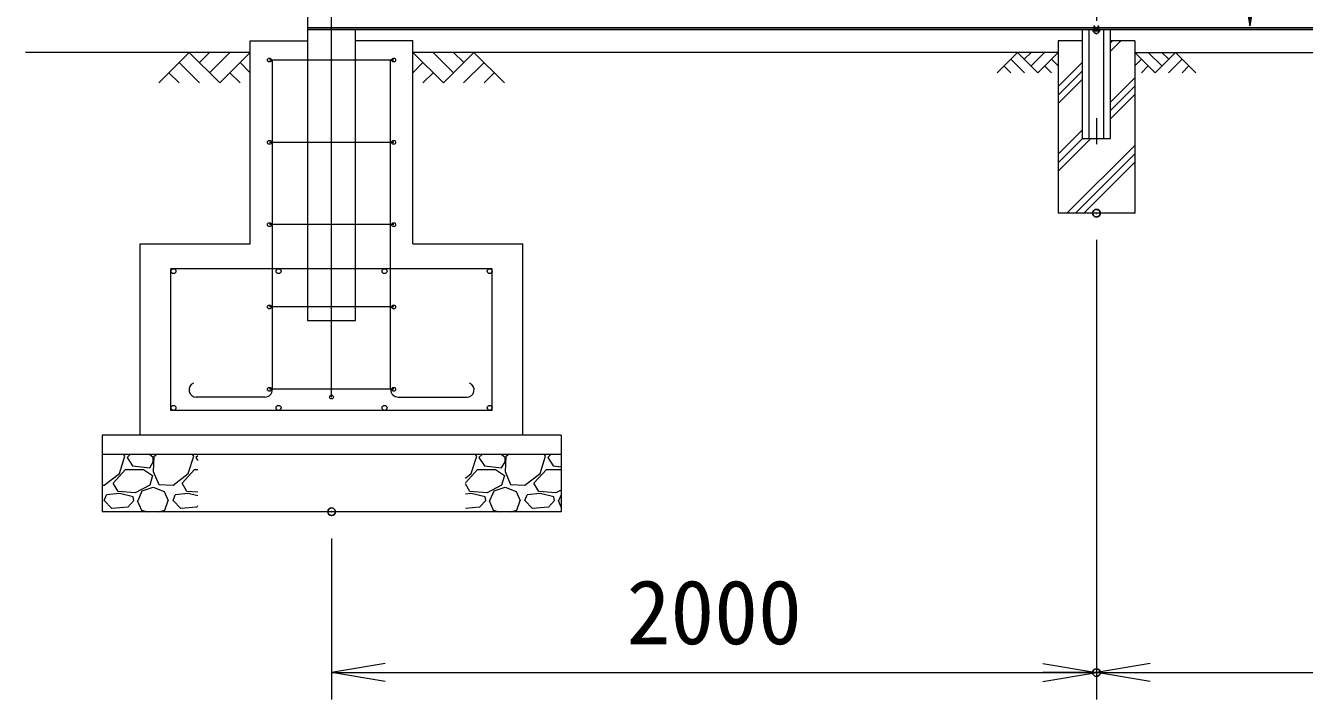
# Model space of a CAD drawing. Units: millimetres at full size; details may follow other scales. Extents: x -14700 to 14700, y -10395 to 10395.
# Drawn here: x -12444 to -9101, y -2247 to -488 of the extents above; entities that cross this region are included whole.
import ezdxf
from ezdxf.enums import TextEntityAlignment as Align

# ---------------------------------------------------------------- set-up
doc = ezdxf.new("R2010")
doc.units = ezdxf.units.MM
doc.header["$LTSCALE"] = 40
doc.header["$PDMODE"] = 32
doc.header["$PDSIZE"] = 20
doc.linetypes.add('USER1', pattern=[50.8, 31.75, -6.35, 6.35, -6.35])
for name, color, linetype, lineweight in [('0-0_D-STR3', 3, 'Continuous', 13), ('0-1_D-STR1', 1, 'Continuous', 18), ('0-2_D-BMK', 2, 'USER1', 13), ('0-3_D-STR4', 7, 'Continuous', 18), ('0-4_D-BGD', 7, 'Continuous', 18), ('0-5_D-DCR-HCH', 7, 'Continuous', 13), ('0-6_D-STR-DIM', 7, 'Continuous', 13), ('0-7_0', 7, 'Continuous', 18), ('0-9_D-STR-TXT', 7, 'Continuous', 13)]:
    doc.layers.add(name, color=color, linetype=linetype, lineweight=lineweight)
doc.layers.add('0-8_Defpoints', color=253, linetype='Continuous')
doc.styles.add('ＭＳ ゴシック', font='')
doc.styles.get('ＭＳ ゴシック').set_extended_font_data('MS Gothic')

# ---------------------------------------------------------------- blocks, each defined once
blk = doc.blocks.new('_Open')
at = {"layer": '0-7_0'}
blk.add_line((-40, 6.67), (0, 0), dxfattribs=at)
blk.add_lwpolyline([(-40, -6.67), (0, 0), (-40, 0)], dxfattribs=at)

msp = doc.modelspace()

# ---------------------------------------------------------------- linework, layer by layer
at = {"layer": '0-0_D-STR3'}
for p, q in [((-11706.74, -492.48), (1155.76, -492.48)), ((-9644.24, -494.47), (-9650.74, -498.23)), ((-9650.74, -498.23), (-9650.74, -505.73)), ((-9650.49, -498.08), (-9650.49, -487.98)), ((-9650.49, -487.98), (-9648.49, -487.98)), ((-9648.49, -496.93), (-9648.49, -487.98)), ((-9637.74, -498.23), (-9644.24, -494.47)), ((-9639.99, -496.93), (-9639.99, -487.98)), ((-9639.99, -487.98), (-9637.99, -487.98)), ((-9637.99, -498.08), (-9637.99, -487.98)), ((-9637.74, -505.73), (-9637.74, -498.23)), ((-9650.74, -505.73), (-9644.24, -509.48)), ((-9644.24, -509.48), (-9637.74, -505.73)), ((-11481.74, -577.48), (-11806.74, -577.48)), ((-11798.74, -1437.81), (-11798.74, -577.48)), ((-11644.24, -1457.81), (-11644.24, -577.48)), ((-11489.74, -1437.81), (-11489.74, -577.48)), ((-11481.74, -792.48), (-11806.74, -792.48)), ((-11481.74, -1007.48), (-11806.74, -1007.48)), ((-11224.24, -1122.48), (-12064.24, -1122.48)), ((-12064.24, -1492.48), (-12064.24, -1122.48)), ((-11224.24, -1492.48), (-11224.24, -1122.48)), ((-11481.74, -1222.48), (-11806.74, -1222.48)), ((-11481.74, -1437.48), (-11806.74, -1437.48)), ((-11818.74, -1457.81), (-11999.17, -1457.81)), ((-11469.74, -1457.81), (-11289.31, -1457.81)), ((-11224.24, -1492.48), (-12064.24, -1492.48))]:
    msp.add_line(p, q, dxfattribs=at)
for centre, radius in [((-9644.24, -501.98), 6.25), ((-11806.74, -577.48), 5), ((-11481.74, -577.48), 5), ((-11806.74, -792.48), 5), ((-11481.74, -792.48), 5), ((-11806.74, -1007.48), 5), ((-11481.74, -1007.48), 5), ((-12057.74, -1128.98), 6.5), ((-11782.74, -1128.98), 6.5), ((-11505.74, -1128.98), 6.5), ((-11230.74, -1128.98), 6.5), ((-11806.74, -1222.48), 5), ((-11481.74, -1222.48), 5), ((-11806.74, -1437.48), 5), ((-11481.74, -1437.48), 5), ((-11644.24, -1457.81), 5), ((-12057.74, -1485.98), 6.5), ((-11782.74, -1485.98), 6.5), ((-11505.74, -1485.98), 6.5), ((-11230.74, -1485.98), 6.5)]:
    msp.add_circle(centre, radius, dxfattribs=at)
for centre, radius, start, end in [((-11998.34, -1439.15), 18.68, 111.66589, 272.52545), ((-11290.13, -1439.15), 18.68, 267.47455, 68.33411), ((-11818.74, -1437.81), 20, 270, 0), ((-11469.74, -1437.81), 20, 180, 270)]:
    msp.add_arc(centre, radius, start, end, dxfattribs=at)
at = {"layer": '0-1_D-STR1'}
for p, q in [((-11706.74, -493.48), (1155.76, -493.48)), ((-11706.74, -497.48), (1155.76, -497.48)), ((-9680.74, -782.48), (-9680.74, -497.48)), ((-9663.24, -782.48), (-9663.24, -497.48)), ((-9625.24, -782.48), (-9625.24, -497.48)), ((-9607.74, -782.48), (-9607.74, -497.48)), ((-9680.74, -782.48), (-9607.74, -782.48))]:
    msp.add_line(p, q, dxfattribs=at)
msp.add_lwpolyline([(-11581.74, 5542.52), (-11706.74, 5542.52), (-11706.74, -1257.48), (-11581.74, -1257.48), (-11581.74, -497.48)], dxfattribs=at)
at = {"layer": '0-2_D-BMK'}
for p, q in [((-11644.24, -1308.48), (-11644.24, 5593.52)), ((-9644.24, 1302.52), (-9644.24, -797.48)), ((-9634.24, -501.98), (-9654.24, -501.98))]:
    msp.add_line(p, q, dxfattribs=at)
at = {"layer": '0-3_D-STR4'}
for p, q in [((-11856.74, -1057.48), (-11856.74, -527.48)), ((-11856.74, -527.48), (-11706.74, -527.48)), ((-11431.74, -527.48), (-11581.74, -527.48)), ((-11431.74, -1057.48), (-11431.74, -527.48)), ((-9744.24, -527.48), (-9744.24, -977.48)), ((-9680.74, -527.48), (-9744.24, -527.48)), ((-9544.24, -527.48), (-9607.74, -527.48)), ((-9544.24, -527.48), (-9544.24, -977.48)), ((-9544.24, -977.48), (-9744.24, -977.48)), ((-12144.24, -1557.48), (-12144.24, -1057.48)), ((-12144.24, -1057.48), (-11856.74, -1057.48)), ((-11431.74, -1057.48), (-11144.24, -1057.48)), ((-11144.24, -1557.48), (-11144.24, -1057.48)), ((-11044.24, -1557.48), (-12244.24, -1557.48)), ((-12244.24, -1557.48), (-12244.24, -1757.48)), ((-11044.24, -1557.48), (-11044.24, -1757.48)), ((-11044.24, -1607.48), (-12244.24, -1607.48)), ((-11044.24, -1757.48), (-12244.24, -1757.48))]:
    msp.add_line(p, q, dxfattribs=at)
at = {"layer": '0-4_D-BGD'}
for p, q in [((-11856.74, -557.48), (-12444.24, -557.48)), ((-9744.24, -557.48), (-11431.74, -557.48)), ((-9544.24, -557.48), (-7744.24, -557.48))]:
    msp.add_line(p, q, dxfattribs=at)
at = {"layer": '0-5_D-DCR-HCH'}
for p, q in [((-9607.74, -554.54), (-9580.68, -527.48)), ((-9607.74, -532.44), (-9602.77, -527.48)), ((-12016.37, -557.48), (-12096.19, -637.3)), ((-12016.37, -557.48), (-11936.56, -637.3)), ((-11989.77, -584.08), (-11963.16, -557.48)), ((-11963.16, -610.69), (-11909.95, -557.48)), ((-11936.56, -637.3), (-11856.74, -557.48)), ((-11351.92, -637.3), (-11431.74, -557.48)), ((-11325.31, -610.69), (-11378.53, -557.48)), ((-11272.1, -557.48), (-11351.92, -637.3)), ((-11298.57, -584.22), (-11325.31, -557.48)), ((-11272.1, -557.48), (-11192.28, -637.3)), ((-9850.66, -557.48), (-9903.87, -610.69)), ((-9850.66, -557.48), (-9797.45, -610.69)), ((-9832.93, -575.22), (-9815.19, -557.48)), ((-9815.19, -592.95), (-9779.71, -557.48)), ((-9797.45, -610.69), (-9744.24, -557.48)), ((-9491.03, -610.69), (-9544.24, -557.48)), ((-9473.29, -592.95), (-9508.76, -557.48)), ((-9437.81, -557.48), (-9491.03, -610.69)), ((-9455.46, -575.31), (-9473.29, -557.48)), ((-9437.81, -557.48), (-9384.6, -610.69)), ((-12042.98, -584.08), (-11989.52, -637.3)), ((-11883.34, -584.08), (-11856.74, -610.57)), ((-11405.13, -584.08), (-11431.74, -610.57)), ((-11245.5, -584.08), (-11298.95, -637.3)), ((-9886.14, -592.95), (-9868.32, -610.69)), ((-9868.4, -575.22), (-9832.76, -610.69)), ((-9779.71, -592.95), (-9761.89, -610.69)), ((-9761.98, -575.22), (-9744.24, -592.87)), ((-9744.24, -646.85), (-9680.74, -583.35)), ((-9526.5, -575.22), (-9544.24, -592.87)), ((-9508.76, -592.95), (-9526.58, -610.69)), ((-9420.08, -575.22), (-9455.71, -610.69)), ((-9402.34, -592.95), (-9420.16, -610.69)), ((-12069.59, -610.69), (-12042.86, -637.3)), ((-11909.95, -610.69), (-11883.22, -637.3)), ((-11378.53, -610.69), (-11405.25, -637.3)), ((-11218.89, -610.69), (-11245.62, -637.3)), ((-9744.24, -668.94), (-9680.74, -605.44)), ((-9744.24, -691.04), (-9680.74, -627.54)), ((-9607.74, -687.12), (-9544.24, -623.62)), ((-9607.74, -709.22), (-9544.24, -645.72)), ((-9607.74, -731.32), (-9544.24, -667.82)), ((-9744.24, -823.62), (-9680.74, -760.12)), ((-9744.24, -845.72), (-9680.74, -782.22)), ((-9744.24, -867.82), (-9658.9, -782.48)), ((-9721.32, -977.48), (-9544.24, -800.4)), ((-9699.22, -977.48), (-9544.24, -822.5)), ((-9677.12, -977.48), (-9544.24, -844.59)), ((-9544.54, -977.48), (-9544.24, -977.18)), ((-12198.85, -1657.47), (-12184.45, -1612.47)), ((-12184.45, -1612.47), (-12187.5, -1607.48)), ((-12170.47, -1607.48), (-12179.05, -1616.07)), ((-12110.65, -1616.07), (-12120.47, -1607.48)), ((-12119.65, -1643.07), (-12110.65, -1626.87)), ((-12108.85, -1614.27), (-12110.65, -1652.07)), ((-12110.65, -1626.87), (-12110.65, -1616.07)), ((-12101.42, -1607.48), (-12108.85, -1614.27)), ((-12018.85, -1657.47), (-12004.45, -1612.47)), ((-12004.45, -1612.47), (-12007.5, -1607.48)), ((-11994.24, -1611.25), (-11999.05, -1616.07)), ((-11999.05, -1616.07), (-11994.24, -1623.29)), ((-11278.85, -1657.47), (-11264.45, -1612.47)), ((-11264.45, -1612.47), (-11267.5, -1607.48)), ((-11250.47, -1607.48), (-11259.05, -1616.07)), ((-11259.05, -1616.07), (-11244.65, -1637.67)), ((-11244.65, -1637.67), (-11199.65, -1643.07)), ((-11190.65, -1616.07), (-11200.47, -1607.48)), ((-11199.65, -1643.07), (-11190.65, -1626.87)), ((-11188.85, -1614.27), (-11190.65, -1652.07)), ((-11190.65, -1626.87), (-11190.65, -1616.07)), ((-11181.42, -1607.48), (-11188.85, -1614.27)), ((-11098.85, -1657.47), (-11084.45, -1612.47)), ((-11084.45, -1612.47), (-11087.5, -1607.48)), ((-11070.47, -1607.48), (-11079.05, -1616.07)), ((-11079.05, -1616.07), (-11064.65, -1637.67)), ((-11064.65, -1637.67), (-11044.24, -1640.11)), ((-12215.05, -1682.67), (-12182.65, -1646.67)), ((-12182.65, -1646.67), (-12135.85, -1646.67)), ((-12135.85, -1646.67), (-12112.45, -1662.87)), ((-12112.45, -1662.87), (-12119.65, -1688.07)), ((-12110.65, -1652.07), (-12096.25, -1686.27)), ((-12058.45, -1688.07), (-12018.85, -1657.47)), ((-12035.05, -1682.67), (-12002.65, -1646.67)), ((-12002.65, -1646.67), (-11994.24, -1646.67)), ((-11294.24, -1681.76), (-11262.65, -1646.67)), ((-11294.24, -1669.35), (-11278.85, -1657.47)), ((-11262.65, -1646.67), (-11215.85, -1646.67)), ((-11215.85, -1646.67), (-11192.45, -1662.87)), ((-11192.45, -1662.87), (-11199.65, -1688.07)), ((-11190.65, -1652.07), (-11176.25, -1686.27)), ((-11138.45, -1688.07), (-11098.85, -1657.47)), ((-11115.05, -1682.67), (-11082.65, -1646.67)), ((-11082.65, -1646.67), (-11044.24, -1646.67)), ((-12202.45, -1704.27), (-12215.05, -1682.67)), ((-12157.45, -1707.87), (-12202.45, -1704.27)), ((-12119.65, -1688.07), (-12157.45, -1707.87)), ((-12150.25, -1727.67), (-12139.45, -1702.47)), ((-12139.45, -1702.47), (-12110.65, -1693.47)), ((-12110.65, -1693.47), (-12081.85, -1704.27)), ((-12096.25, -1686.27), (-12058.45, -1688.07)), ((-12081.85, -1704.27), (-12071.05, -1727.67)), ((-12022.45, -1704.27), (-12035.05, -1682.67)), ((-11994.24, -1706.52), (-12022.45, -1704.27)), ((-11282.45, -1704.27), (-11294.24, -1684.06)), ((-11237.45, -1707.87), (-11282.45, -1704.27)), ((-11199.65, -1688.07), (-11237.45, -1707.87)), ((-11230.25, -1727.67), (-11219.45, -1702.47)), ((-11219.45, -1702.47), (-11190.65, -1693.47)), ((-11190.65, -1693.47), (-11161.85, -1704.27)), ((-11176.25, -1686.27), (-11138.45, -1688.07)), ((-11161.85, -1704.27), (-11151.05, -1727.67)), ((-11102.45, -1704.27), (-11115.05, -1682.67)), ((-11057.45, -1707.87), (-11102.45, -1704.27)), ((-11044.24, -1700.94), (-11057.45, -1707.87)), ((-12238.45, -1727.67), (-12233.05, -1713.27)), ((-12198.85, -1709.67), (-12233.05, -1713.27)), ((-12162.85, -1718.67), (-12198.85, -1709.67)), ((-12161.05, -1727.67), (-12177.25, -1745.67)), ((-12161.05, -1727.67), (-12162.85, -1718.67)), ((-12152.05, -1727.67), (-12141.25, -1752.87)), ((-12080.05, -1752.87), (-12071.05, -1727.67)), ((-12058.45, -1727.67), (-12053.05, -1713.27)), ((-12038.65, -1749.27), (-12058.45, -1727.67)), ((-12018.85, -1709.67), (-12053.05, -1713.27)), ((-11994.24, -1715.82), (-12018.85, -1709.67)), ((-11278.85, -1709.67), (-11294.24, -1711.28)), ((-11242.85, -1718.67), (-11278.85, -1709.67)), ((-11241.05, -1727.67), (-11257.25, -1745.67)), ((-11241.05, -1727.67), (-11242.85, -1718.67)), ((-11232.05, -1727.67), (-11221.25, -1752.87)), ((-11160.05, -1752.87), (-11151.05, -1727.67)), ((-11138.45, -1727.67), (-11133.05, -1713.27)), ((-11118.65, -1749.27), (-11138.45, -1727.67)), ((-11098.85, -1709.67), (-11133.05, -1713.27)), ((-11062.85, -1718.67), (-11098.85, -1709.67)), ((-11061.05, -1727.67), (-11077.25, -1745.67)), ((-11061.05, -1727.67), (-11062.85, -1718.67)), ((-11052.05, -1727.67), (-11044.24, -1745.9)), ((-11050.25, -1727.67), (-11044.24, -1713.63)), ((-12235.29, -1757.48), (-12244.24, -1756.73)), ((-12173.65, -1756.47), (-12176.02, -1757.48)), ((-12170.61, -1757.48), (-12173.65, -1756.47)), ((-12141.25, -1752.87), (-12125.57, -1757.48)), ((-12095.74, -1757.48), (-12080.05, -1752.87)), ((-12067.45, -1756.47), (-12068.56, -1757.48)), ((-12055.29, -1757.48), (-12067.45, -1756.47)), ((-11997.25, -1745.67), (-12038.65, -1749.27)), ((-11994.24, -1742.32), (-11997.25, -1745.67)), ((-11994.24, -1756.72), (-11996.02, -1757.48)), ((-11257.25, -1745.67), (-11294.24, -1748.88)), ((-11253.65, -1756.47), (-11256.02, -1757.48)), ((-11250.61, -1757.48), (-11253.65, -1756.47)), ((-11221.25, -1752.87), (-11205.57, -1757.48)), ((-11175.74, -1757.48), (-11160.05, -1752.87)), ((-11147.45, -1756.47), (-11148.56, -1757.48)), ((-11135.29, -1757.48), (-11147.45, -1756.47)), ((-11077.25, -1745.67), (-11118.65, -1749.27)), ((-11073.65, -1756.47), (-11076.02, -1757.48)), ((-11070.61, -1757.48), (-11073.65, -1756.47))]:
    msp.add_line(p, q, dxfattribs=at)
for points in [[(-12179.05, -1616.07), (-12164.65, -1637.67), (-12119.65, -1643.07)], [(-12244.24, -1687.79), (-12238.45, -1688.07), (-12198.85, -1657.47)], [(-12177.25, -1745.67), (-12218.65, -1749.27), (-12238.45, -1727.67)]]:
    msp.add_lwpolyline(points, dxfattribs=at)
at = {"layer": '0-6_D-STR-DIM'}
for p, q in [((-9644.24, -1047.48), (-9644.24, -2247.48)), ((-9644.24, -1047.48), (-9644.24, -2247.48)), ((-11644.24, -1827.48), (-11644.24, -2247.48)), ((-11644.24, -2177.48), (-9644.24, -2177.48)), ((-9644.24, -2177.48), (-7644.24, -2177.48))]:
    msp.add_line(p, q, dxfattribs=at)
at = {"layer": '0-8_Defpoints'}
for p in [(-9644.24, -977.48), (-11644.24, -1757.48), (-9644.24, -2177.48)]:
    msp.add_point(p, dxfattribs=at)
at = {"layer": '0-9_D-STR-TXT'}
msp.add_lwpolyline([(-6806.37, -283.48), (-9243.61, -283.48), (-9243.61, -488.08)], dxfattribs=at)

# ---------------------------------------------------------------- block references
at = {"layer": '0-6_D-STR-DIM', "xscale": 3.5, "yscale": 3.5, "rotation": 180}
for p in [(-11644.24, -2177.48), (-9644.24, -2177.48)]:
    msp.add_blockref('_Open', p, dxfattribs=at)
at = {"layer": '0-6_D-STR-DIM', "xscale": 3.5, "yscale": 3.5}
msp.add_blockref('_Open', (-9644.24, -2177.48), dxfattribs=at)
at = {"layer": '0-9_D-STR-TXT', "xscale": 3.5, "yscale": 3.5, "rotation": 270}
msp.add_blockref('_Open', (-9243.61, -488.08), dxfattribs=at)

# ---------------------------------------------------------------- texts
at = {"layer": '0-6_D-STR-DIM', "style": 'ＭＳ ゴシック'}
msp.add_text('2000', height=168.3, dxfattribs=at).set_placement((-10872.68, -2153.86), align=Align.BOTTOM_LEFT)

doc.saveas('drawing.dxf')
